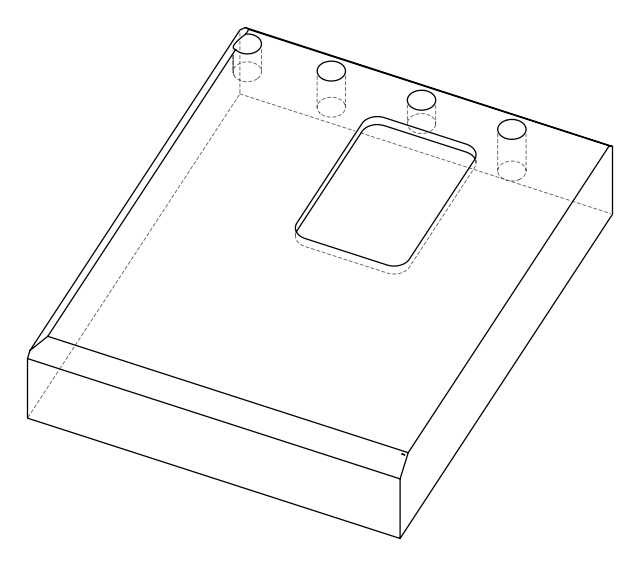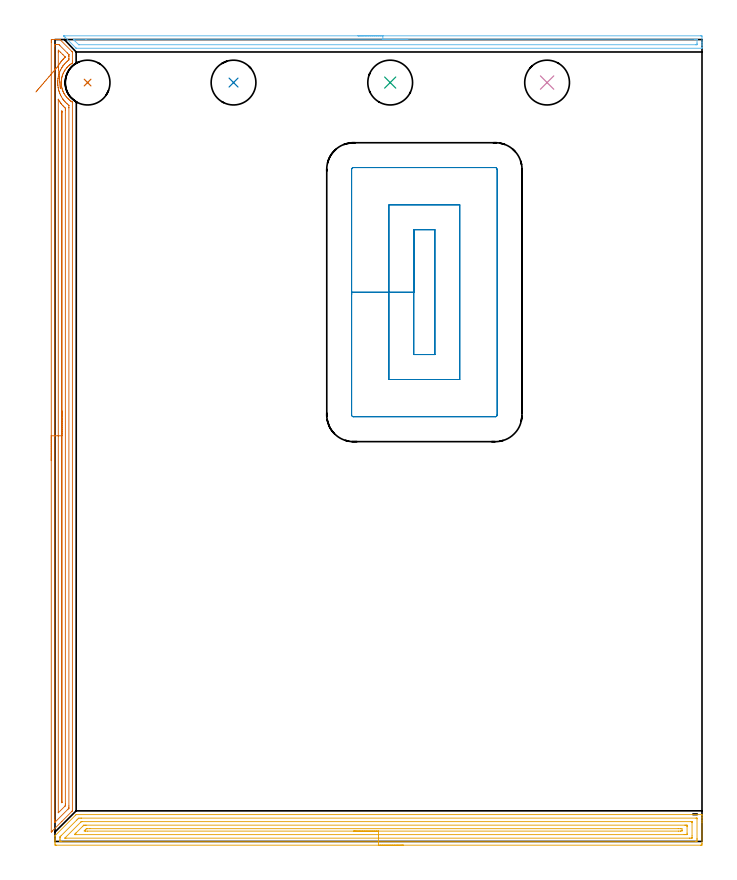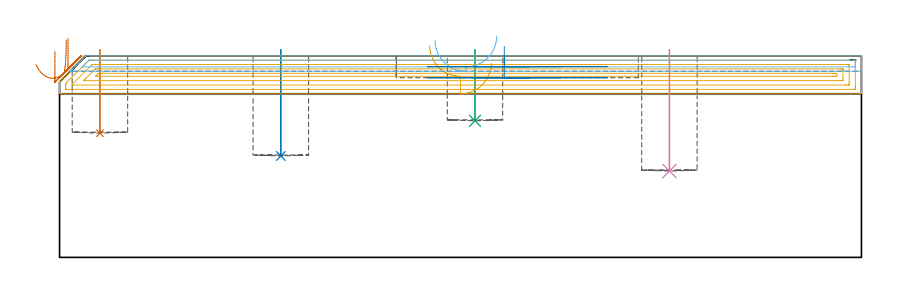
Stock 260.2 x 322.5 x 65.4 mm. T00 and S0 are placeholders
(PLAN: 8 operations, 2 tool changes, 28.2 min)
(1 INDEXABLE_INSERT_DRILL_BLIND_HOLE_FROM_SOLID | STEP1POCKET | NXT0302_007 | 0.11 min | 6325 mm3)
(2 INDEXABLE_INSERT_DRILL_BLIND_HOLE_FROM_SOLID_1 | STEP1POCKET_1 | NXT0302_007 | 0.14 min | 8207 mm3)
(3 INDEXABLE_INSERT_DRILL_BLIND_HOLE_FROM_SOLID_2 | STEP1POCKET_2 | NXT0302_007 | 0.09 min | 5310 mm3)
(4 INDEXABLE_INSERT_DRILL_BLIND_HOLE_FROM_SOLID_3 | STEP1POCKET_3 | NXT0302_007 | 0.16 min | 9451 mm3)
(5 AREA_MILL | FG_CHAMFER_SURFACE | UGT0205_001 | 10.5 min | 19687 mm3)
(6 AREA_MILL_1 | FG_CHAMFER_SURFACE_1 | UGT0205_001 | 4.26 min | 3246 mm3)
(7 AREA_MILL_2 | FG_CHAMFER_SURFACE_2 | UGT0205_001 | 10.08 min | 11149 mm3)
(8 MILL_RECTANGULAR_POCKET | POCKET_RECTANGULAR_STRAIGHT | UGT0201_104 | Follow Part, ap 5, ae 75% | 2.84 min | 66300 mm3)
(TOOL NXT0302_007 | Index. Insert Drill 18mm [880-D1800L25-05] | D18 PA176 FL90 Z2)
(TOOL UGT0205_001 | Chamfer Mill 20 x 3 x 45 deg. | D20 FL50 Z2)
(TOOL UGT0201_104 | End Mill 20 mm | D20 FL22 Z2)
(OP 1 INDEXABLE_INSERT_DRILL_BLIND_HOLE_FROM_SOLID)
G17 G21 G94 G90
T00 M6
G54
G17 G0 G90 X13.1 Y305.2 S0 M3
G43 Z75.4 H1
G94 G81 G98 Z40.3 F250. R67.4
G80
M5
M2
(OP 2 INDEXABLE_INSERT_DRILL_BLIND_HOLE_FROM_SOLID_1)
G17 G21 G94 G90
T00 M6
G54
G17 G0 G90 X71.8 Y305.2 S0 M3
G43 Z75.4 H1
G94 G81 G98 Z32.9 F250. R67.4
G80
M5
M2
(OP 3 INDEXABLE_INSERT_DRILL_BLIND_HOLE_FROM_SOLID_2)
G17 G21 G94 G90
T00 M6
G54
G17 G0 G90 X134.8 Y305.2 S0 M3
G43 Z75.4 H1
G94 G81 G98 Z44.3 F250. R67.4
G80
M5
M2
(OP 4 INDEXABLE_INSERT_DRILL_BLIND_HOLE_FROM_SOLID_3)
G17 G21 G94 G90
T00 M6
G54
G17 G0 G90 X197.9 Y305.2 S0 M3
G43 Z75.4 H1
G94 G81 G98 Z28. F250. R67.4
G80
M5
M2
(OP 5 AREA_MILL)
G17 G21 G94 G90
T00 M6
G54
G17 G0 G90 X140.1 Y-1.5 S1061 M3
G43 Z75.4 H0
Z63.1
G94 G1 X140.062 Z62.228 F250.
X139.948 Z61.364
X139.759 Z60.512
X139.497 Z59.68
X139.163 Z58.874
X138.76 Z58.1
X138.292 Z57.364
X137.76 Z56.672
X137.171 Z56.029
X136.528 Z55.44
X135.836 Z54.908
X135.1 Z54.44
X134.326 Z54.037
X133.52 Z53.703
X132.688 Z53.441
X131.837 Z53.252
X130.972 Z53.138
X130.1 Z53.1
X0.613 Y-1.499 Z53.101
X0.183 Y-1.494 Z53.102
X0.01 Y-1.491 Z53.105
X0. Y-1.07 Z53.524
Y-0.519 Z54.078
Y-0.191 Z54.406
Y0.361 Z54.957
Y0.689 Z55.285
Y1.337 Z55.937
Y2.121 Z56.72
X0.002 Y2.287 Z56.879
X0.007 Y2.31 Z56.902
X0.149 Y2.449 Z57.048
X8.253 Y10.555 Z65.153
X8.499 Y10.79 Z65.386
X8.567 Y10.795 Z65.393
X8.606 Y10.797 Z65.396
X260.116 Y10.798 Z65.398
X260.19 Y10.787 Z65.386
X260.2 Y10.542 Z65.141
Y9.488 Z64.083
Y8.28 Z62.877
Y7.728 Z62.323
Y-0.795 Z53.803
X260.196 Y-1.07 Z53.527
X260.19 Y-1.492 Z53.106
X260.018 Y-1.495 Z53.103
X259.587 Y-1.5 Z53.1
X130.1
Y-0.086 Z54.514
X2.399 Y-0.085 Z54.515
X2.292
X2.035 Y-0.08 Z54.52
X2.011 Y-0.079 Z54.521
X2.007 Y-0.06 Z54.54
X2.002 Y-0.029 Z54.571
X2.001 Y0.002 Z54.602
X2. Y0.203 Z54.803
Y0.689 Z55.289
X2.001 Y1.082 Z55.682
X2.006 Y1.569 Z56.169
X2.01 Y1.766 Z56.366
X2.018 Y1.856 Z56.456
X2.061 Y1.902 Z56.502
X2.399 Y2.249 Z56.849
X8.758 Y8.608 Z63.208
X9.152 Y8.994 Z63.594
X9.543 Y9.375 Z63.975
X9.656 Y9.377 Z63.977
X10.436 Y9.382 Z63.982
X10.544
X257.801 Y9.383 Z63.983
X257.908
X258.165 Y9.378 Z63.978
X258.189 Y9.376 Z63.976
X258.193 Y9.358 Z63.958
X258.198 Y9.327 Z63.927
X258.199 Y9.296 Z63.896
X258.2 Y9.095 Z63.695
Y1.176 Z55.776
X258.198 Y0.689 Z55.289
X258.195 Y0.3 Z54.9
X258.184 Y-0.079 Z54.521
X257.801 Y-0.084 Z54.516
X257.694 Y-0.085 Z54.515
X130.1 Y-0.086 Z54.514
Y1.328 Z55.928
X4.43 Y1.329 Z55.929
X4.185 Y1.33 Z55.93
X4.104 Y1.332 Z55.932
X4.041 Y1.335 Z55.935
X4.01 Y1.34 Z55.94
Y1.385 Z55.985
X4.185 Y1.586 Z56.186
X10.436 Y7.837 Z62.437
X10.528 Y7.921 Z62.521
X10.565 Y7.955 Z62.555
X10.6 Y7.961 Z62.561
X10.762 Y7.964 Z62.564
X11.087 Y7.967 Z62.567
X255.771 Y7.969 Z62.569
X256.015 Y7.968 Z62.568
X256.096 Y7.966 Z62.566
X256.159 Y7.962 Z62.562
X256.19 Y7.957 Z62.557
X256.192 Y7.911 Z62.511
X256.197 Y7.728 Z62.328
X256.2 Y7.546 Z62.146
Y2.267 Z56.867
X256.197 Y1.569 Z56.169
X256.195 Y1.392 Z55.992
X256.188 Y1.335 Z55.935
X256.136 Y1.333 Z55.933
X256.015 Y1.331 Z55.931
X255.366 Y1.329 Z55.929
X255.122 Y1.328 Z55.928
X130.1
Y2.743 Z57.343
X8.352
X8.065 Y2.745 Z57.345
X7.914 Y2.747 Z57.347
X7.826 Y2.749 Z57.349
X7.857 Y2.796 Z57.396
X7.939 Y2.884 Z57.484
X8.071 Y3.02 Z57.62
X8.378 Y3.329 Z57.929
X8.513 Y3.465 Z58.065
X11.017 Y5.969 Z60.569
X11.329 Y6.281 Z60.881
X11.523 Y6.471 Z61.071
X11.58 Y6.523 Z61.123
X11.602 Y6.542 Z61.142
X11.635 Y6.548 Z61.148
X12.222 Y6.552 Z61.152
X12.522 Y6.553 Z61.153
X253.336 Y6.555 Z61.155
X253.635 Y6.554 Z61.154
X254.069 Y6.55 Z61.15
X254.162 Y6.548 Z61.148
X254.19 Y6.541 Z61.141
X254.193 Y6.496 Z61.096
X254.196 Y6.396 Z60.996
X254.2 Y5.997 Z60.597
Y5.969 Z60.569
Y3.329 Z57.929
X254.196 Y2.903 Z57.503
X254.193 Y2.797 Z57.397
X254.19 Y2.75 Z57.35
X254.129 Y2.748 Z57.348
X253.928 Y2.745 Z57.345
X253.336 Y2.743 Z57.343
X253.038
X130.1
Y4.157 Z58.757
X13.115
X12.272 Y4.16 Z58.76
X12.222 Y4.163 Z58.763
X11.719 Y4.209 Z58.809
X11.966 Y4.462 Z59.062
X12.222 Y4.723 Z59.323
X12.409 Y4.905 Z59.505
X12.599 Y5.089 Z59.689
X13.069 Y5.134 Z59.734
X13.115 Y5.136 Z59.736
X13.957 Y5.14 Z59.74
X14.008
X250.657 Y5.141 Z59.741
X251.499 Y5.138 Z59.738
X251.55 Y5.136 Z59.736
X252.19 Y5.089 Z59.689
X252.195 Y4.453 Z59.053
X252.19 Y4.209 Z58.809
X251.598 Y4.161 Z58.761
X251.55 Y4.16 Z58.76
X250.709 Y4.157 Z58.757
X130.1
X129.228 Z58.795
X128.364 Z58.909
X127.512 Z59.098
X126.68 Z59.36
X125.874 Z59.694
X125.1 Z60.097
X124.364 Z60.565
X123.672 Z61.096
X123.029 Z61.686
X122.44 Z62.329
X121.909 Z63.021
X121.44 Z63.757
X121.037 Z64.531
X120.703 Z65.337
X120.441 Z66.169
X120.252 Z67.02
X120.138 Z67.885
X120.1 Z68.757
G0 Z75.4
M5
M2
(OP 6 AREA_MILL_1)
G17 G21 G94 G90
T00 M6
G54
G17 G0 G90 X121.85 Y324. S1061 M3
G43 Z75.4 H0
Z70.4
G94 G1 X121.888 Z69.528 F250.
X122.002 Z68.663
X122.191 Z67.812
X122.453 Z66.98
X122.787 Z66.174
X123.19 Z65.4
X123.659 Z64.664
X124.19 Z63.972
X124.779 Z63.329
X125.422 Z62.74
X126.114 Z62.208
X126.85 Z61.74
X127.624 Z61.337
X128.43 Z61.003
X129.262 Z60.741
X130.114 Z60.552
X130.978 Z60.438
X131.85 Z60.4
X259.583 Y323.999 Z60.401
X259.908 Y323.997
X260.19 Y323.993 Z60.403
X260.2 Y323.68 Z60.716
Y321.936 Z62.458
Y321.396 Z63.001
Y321.064 Z63.332
Y320.524 Z63.872
Y320.192 Z64.203
Y319.243 Z65.156
X260.196 Y319.119 Z65.273
X260.19 Y319.002 Z65.388
X260.03 Y319. Z65.4
X8.583
X8.506 Y319.004 Z65.39
X8.466 Y319.036 Z65.36
X8.291 Y319.209 Z65.19
X4.254 Y323.244 Z61.152
X4.117 Y323.382 Z61.015
X3.961 Y323.538 Z60.859
X3.818 Y323.68 Z60.715
X3.67 Y323.829 Z60.569
X3.517 Y323.978 Z60.411
X3.51 Y323.993 Z60.396
X3.509 Y323.994 Z60.394
X3.566 Y323.997 Z60.397
X3.635 Y324. Z60.4
X131.85
Y322.586 Z61.814
X257.131
X257.797 Y322.584 Z61.816
X258.028 Y322.583 Z61.817
X258.147 Y322.579 Z61.821
X258.191 Y322.571 Z61.829
X258.193 Y322.546 Z61.854
X258.198 Y322.417 Z61.983
X258.2 Y321.064 Z63.336
X258.199 Y320.671 Z63.729
X258.195 Y320.54 Z63.86
X258.19 Y320.436 Z63.964
X258.184 Y320.42 Z63.98
X258.17 Y320.418 Z63.982
X258.13 Y320.417 Z63.983
X257.797 Y320.415 Z63.985
X257.569 Y320.414 Z63.986
X9.809 Y320.415 Z63.985
X9.642 Y320.416 Z63.984
X9.56 Y320.419 Z63.981
X9.544 Y320.421 Z63.979
X9.522 Y320.437 Z63.963
X9.476 Y320.476 Z63.924
X8.014 Y321.936 Z62.464
X7.69 Y322.262 Z62.138
X7.41 Y322.549 Z61.851
X7.385 Y322.576 Z61.824
X7.408 Y322.579 Z61.821
X7.501 Y322.582 Z61.818
X7.69 Y322.585 Z61.815
X12.435 Y322.586 Z61.814
X131.85
X132.722 Z61.852
X133.587 Z61.966
X134.438 Z62.155
X135.27 Z62.417
X136.076 Z62.751
X136.85 Z63.154
X137.586 Z63.623
X138.278 Z64.154
X138.921 Z64.743
X139.51 Z65.386
X140.042 Z66.078
X140.51 Z66.814
X140.913 Z67.588
X141.247 Z68.394
X141.509 Z69.226
X141.698 Z70.078
X141.812 Z70.943
X141.85 Z71.814
G0 Z75.4
M5
M2
(OP 7 AREA_MILL_2)
G17 G21 G94 G90
T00 M6
G54
G17 G0 G90 X-1.5 Y153.15 S1061 M3
G43 Z75.4 H0
Z66.9
G94 G1 Y153.188 Z66.028 F250.
Y153.302 Z65.164
Y153.491 Z64.312
Y153.753 Z63.48
Y154.087 Z62.674
Y154.49 Z61.9
Y154.959 Z61.164
Y155.49 Z60.472
Y156.079 Z59.829
Y156.722 Z59.24
Y157.414 Z58.709
Y158.15 Z58.24
Y158.924 Z57.837
Y159.73 Z57.503
Y160.562 Z57.241
Y161.414 Z57.052
Y162.278 Z56.938
Y163.15 Z56.9
Y321.308
X-1.499 Y321.87 Z56.901
X-1.497 Y322.199
X-1.492 Y322.49 Z56.903
X-1.176 Y322.5 Z57.219
X0.213 Z58.609
X0.569 Z58.964
X1.282 Z59.682
X1.917 Z60.317
X1.959 Y322.499 Z60.357
X1.999 Y322.49 Z60.396
X2.047 Y322.454 Z60.445
X6.734 Y317.766 Z65.133
X6.954 Y317.544 Z65.35
X6.996 Y317.494 Z65.389
X7. Y317.399 Z65.4
Y313.822
X6.995 Y313.049 Z65.391
X6.803 Y312.928 Z65.201
X6.676 Y312.847 Z65.072
X6.665 Y312.841 Z65.062
X6.553 Y312.761 Z64.952
X6.372 Y312.63 Z64.771
X6.24 Y312.534 Z64.635
X6.092 Y312.429 Z64.492
X6.032 Y312.385 Z64.431
X5.967 Y312.332 Z64.366
X5.803 Y312.196 Z64.199
X5.499 Y311.947 Z63.898
X5.141 Y311.6 Z63.54
X4.931 Y311.369 Z63.327
X4.86 Y311.293 Z63.259
X4.72 Y311.14 Z63.119
X4.642 Y311.053 Z63.039
X4.25 Y310.555 Z62.65
X4.059 Y310.277 Z62.458
X3.978 Y310.16 Z62.377
X3.71 Y309.716 Z62.109
X3.463 Y309.266 Z61.861
X3.422 Y309.182 Z61.821
X3.36 Y309.053 Z61.758
X3.213 Y308.714 Z61.612
X3.079 Y308.372 Z61.475
X3.023 Y308.207 Z61.419
X2.958 Y308.01 Z61.351
X2.929 Y307.927 Z61.324
X2.895 Y307.817 Z61.295
X2.798 Y307.479 Z61.197
X2.714 Y307.117 Z61.114
X2.695 Y307.033 Z61.094
X2.631 Y306.669 Z61.025
X2.615 Y306.585 Z61.011
X2.556 Y306.139 Z60.954
X2.528 Y305.775 Z60.924
X2.52 Y305.691 Z60.918
X2.516 Y305.579 Z60.914
X2.511 Y305.431 Z60.906
X2.503 Y305.244 Z60.901
X2.507 Y305.088 Z60.905
X2.516 Y304.88 Z60.906
X2.517 Y304.797 Z60.909
X2.541 Y304.43 Z60.938
X2.546 Y304.35 Z60.944
X2.591 Y303.986 Z60.987
X2.599 Y303.904 Z60.998
X2.604 Y303.876 Z61.003
X2.676 Y303.456 Z61.076
X2.775 Y303.01 Z61.174
X2.877 Y302.645 Z61.275
X2.9 Y302.562 Z61.298
X3.019 Y302.198 Z61.418
X3.046 Y302.117 Z61.445
X3.182 Y301.765 Z61.582
X3.195 Y301.73 Z61.595
X3.361 Y301.347 Z61.757
X3.382 Y301.304 Z61.778
X3.42 Y301.223 Z61.817
X3.574 Y300.931 Z61.974
X3.659 Y300.772 Z62.058
X3.871 Y300.409 Z62.27
X3.918 Y300.329 Z62.317
X4.08 Y300.082 Z62.479
X4.25 Y299.841 Z62.65
X4.564 Y299.436 Z62.964
X4.847 Y299.11 Z63.246
X5.141 Y298.795 Z63.54
X5.208 Y298.73 Z63.608
X5.401 Y298.542 Z63.801
X5.712 Y298.269 Z64.112
X6.031 Y298.011 Z64.431
X6.24 Y297.86 Z64.635
X6.42 Y297.727 Z64.819
X6.479 Y297.683 Z64.878
X6.528 Y297.648 Z64.926
X6.676 Y297.553 Z65.07
X6.726 Y297.52 Z65.121
X6.909 Y297.405 Z65.306
X6.974 Y297.365 Z65.369
X6.983 Y297.358 Z65.377
X6.995 Y297.342 Z65.39
X7. Y297.28 Z65.4
X6.999 Y12.476 Z65.399
Y12.382 Z65.395
X6.993 Y12.302 Z65.386
X6.937 Y12.235 Z65.332
X6.676 Y11.975 Z65.074
X2.75 Y8.05 Z61.15
X-1.042 Y4.257 Z57.356
X-1.176 Y4.122 Z57.22
X-1.316 Y3.983 Z57.082
X-1.465 Y3.834 Z56.932
X-1.496 Y3.815 Z56.902
X-1.499 Y3.817 Z56.899
X-1.5 Y3.983 Z56.9
Y163.15
X-0.086 Z58.314
X-0.085 Y319.858 Z58.315
X-0.084 Y320.082 Z58.316
X-0.079 Y320.417 Z58.321
X-0.077 Y320.49 Z58.323
X0.025 Y320.494 Z58.425
X0.162 Y320.499 Z58.562
X0.569 Z58.969
X1.036 Y320.497 Z59.436
X1.441 Y320.49 Z59.841
X1.568 Y320.47 Z59.968
X1.699 Y320.343 Z60.099
X1.967 Y320.082 Z60.367
X4.931 Y317.118 Z63.331
X5.539 Y316.505 Z63.939
X5.579 Y316.458 Z63.979
X5.581 Y316.42 Z63.981
X5.584 Y316.337 Z63.984
X5.585 Y316.169 Z63.985
X5.586 Y315.834 Z63.986
Y315.611
X5.585 Y314.941 Z63.985
X5.583 Y314.717 Z63.983
X5.579 Y314.382 Z63.979
X5.571 Y314.309 Z63.971
X5.52 Y314.266 Z63.92
X5.436 Y314.199 Z63.836
X4.941 Y313.802 Z63.341
X4.931 Y313.793 Z63.331
X4.489 Y313.381 Z62.889
X4.043 Y312.928 Z62.443
X3.643 Y312.46 Z62.043
X3.302 Y312.034 Z61.702
X3.252 Y311.967 Z61.652
X3.186 Y311.873 Z61.586
X2.897 Y311.435 Z61.297
X2.717 Y311.14 Z61.117
X2.567 Y310.88 Z60.967
X2.314 Y310.425 Z60.714
X2.254 Y310.307 Z60.654
X2.224 Y310.246 Z60.624
X2.145 Y310.072 Z60.545
X1.852 Y309.351 Z60.252
X1.744 Y309.042 Z60.144
X1.554 Y308.457 Z59.954
X1.539 Y308.407 Z59.939
X1.528 Y308.368 Z59.928
X1.441 Y308.042 Z59.841
X1.354 Y307.652 Z59.754
X1.337 Y307.563 Z59.737
X1.222 Y306.893 Z59.622
X1.193 Y306.669 Z59.593
X1.135 Y306.089 Z59.535
X1.113 Y305.775 Z59.513
X1.094 Y305.236 Z59.494
X1.103 Y304.88 Z59.503
X1.134 Y304.301 Z59.534
X1.161 Y303.986 Z59.561
X1.257 Y303.281 Z59.657
X1.29 Y303.092 Z59.69
X1.441 Y302.348 Z59.841
X1.488 Y302.174 Z59.888
X1.613 Y301.755 Z60.013
X1.713 Y301.443 Z60.113
X1.76 Y301.304 Z60.16
X1.958 Y300.774 Z60.358
X2.115 Y300.409 Z60.515
X2.314 Y299.989 Z60.714
X2.567 Y299.515 Z60.967
X2.956 Y298.857 Z61.356
X3.116 Y298.621 Z61.516
X3.186 Y298.524 Z61.586
X3.527 Y298.079 Z61.927
X3.818 Y297.727 Z62.218
X4.059 Y297.457 Z62.459
X4.357 Y297.142 Z62.757
X4.678 Y296.833 Z63.078
X4.931 Y296.613 Z63.331
X5.571 Y296.085 Z63.971
X5.579 Y296.033 Z63.979
X5.58 Y295.938 Z63.98
X5.585 Y295.268 Z63.985
X5.586 Y295.044 Z63.986
X5.584 Y14.266 Z63.984
X5.581 Y13.6 Z63.981
X5.578 Y13.372 Z63.978
X5.574 Y13.336 Z63.974
X5.541 Y13.298 Z63.941
X5.48 Y13.233 Z63.88
X5.388 Y13.138 Z63.788
X5.272 Y13.022 Z63.672
X0.257 Y8.007 Z58.657
X0.042 Y7.799 Z58.442
X-0.033 Y7.729 Z58.367
X-0.079 Y7.693 Z58.321
X-0.082 Y7.78 Z58.318
X-0.084 Y8.007 Z58.316
X-0.085 Y8.401 Z58.315
X-0.086 Y8.678 Z58.314
Y163.15
X1.328 Z59.728
X1.329 Y298.19 Z59.729
X1.33 Y298.345 Z59.73
X1.333 Y298.467 Z59.733
X1.335 Y298.478 Z59.735
X1.336 Z59.736
X1.352 Y298.453 Z59.752
X1.441 Y298.298 Z59.841
X1.787 Y297.727 Z60.187
X1.993 Y297.399 Z60.393
X2.314 Y296.939 Z60.714
X2.392 Y296.833 Z60.792
X2.692 Y296.445 Z61.092
X3.129 Y295.938 Z61.529
X3.186 Y295.876 Z61.586
X3.59 Y295.462 Z61.99
X4.059 Y295.011 Z62.459
X4.159 Y294.913 Z62.559
X4.167 Y294.497 Z62.567
X4.17 Y294.266 Z62.57
X4.171 Y294.15 Z62.571
Y294.034
X4.17 Y15.046 Z62.57
X4.167 Y14.656 Z62.567
X4.163 Y14.462 Z62.563
X4.158 Y14.369 Z62.558
X4.067 Y14.266 Z62.467
X4.063 Y14.262 Z62.463
X1.441 Y11.641 Z59.841
X1.413 Y11.613 Z59.813
X1.382 Y11.584 Z59.782
X1.357 Y11.567 Z59.757
X1.334 Y11.56 Z59.734
X1.332 Y11.584 Z59.732
X1.33 Y11.615 Z59.73
X1.329 Y11.699 Z59.729
X1.328 Y163.15 Z59.728
X2.743 Z61.143
Y293.256
X2.744 Y293.695 Z61.144
X2.745 Y293.708 Z61.145
X2.75 Y293.716 Z61.15
X2.754 Y293.709 Z61.154
X2.756 Y293.697 Z61.156
X2.757 Y293.256 Z61.157
X2.756 Y16.041 Z61.156
X2.751 Y15.607 Z61.151
X2.748 Y15.569 Z61.148
X2.744 Y15.601 Z61.144
X2.743 Y15.614 Z61.143
Y163.15
Y164.022 Z61.181
Y164.887 Z61.295
Y165.738 Z61.483
Y166.57 Z61.746
Y167.376 Z62.08
Y168.15 Z62.482
Y168.886 Z62.951
Y169.578 Z63.482
Y170.221 Z64.072
Y170.81 Z64.715
Y171.342 Z65.407
Y171.81 Z66.143
Y172.213 Z66.916
Y172.547 Z67.722
Y172.809 Z68.554
Y172.998 Z69.406
Y173.112 Z70.271
Y173.15 Z71.143
G0 Z75.4
X2.144 Y302.888
Z70.584
G1 X2.147 Y302.848 Z69.712
X2.144 Y302.885 Z68.841
X2.134 Y302.996 Z67.975
X2.117 Y303.183 Z67.123
X2.094 Y303.443 Z66.291
X2.064 Y303.774 Z65.484
X2.028 Y304.173 Z64.71
X1.987 Y304.639 Z63.973
X1.939 Y305.166 Z63.28
X1.887 Y305.752 Z62.635
X1.829 Y306.392 Z62.045
X1.767 Y307.08 Z61.512
X1.702 Y307.812 Z61.042
X1.633 Y308.582 Z60.638
X1.561 Y309.384 Z60.303
X1.486 Y310.212 Z60.039
X1.41 Y311.06 Z59.848
X1.333 Y311.921 Z59.733
X1.33 Y311.953 Z59.73
X1.328 Y312.075 Z59.728
X1.329 Y317.399 Z59.729
Y317.515
X1.33 Y317.631 Z59.73
X1.334 Y317.862 Z59.734
X1.343 Y318.246 Z59.743
X1.441 Y318.151 Z59.841
X2.202 Y317.399 Z60.602
X2.259 Y317.342 Z60.659
X3.096 Y316.505 Z61.496
X3.186 Y316.414 Z61.586
X3.985 Y315.611 Z62.385
X4.059 Y315.53 Z62.459
X4.096 Y315.424 Z62.496
X4.059 Y315.386 Z62.459
X3.722 Y315.061 Z62.122
X3.377 Y314.717 Z61.777
X3.283 Y314.618 Z61.683
X3.186 Y314.512 Z61.586
X2.869 Y314.147 Z61.269
X2.594 Y313.822 Z60.994
X2.469 Y313.663 Z60.869
X2.314 Y313.457 Z60.714
X2.099 Y313.149 Z60.499
X1.95 Y312.928 Z60.35
X1.441 Y312.104 Z59.841
X1.369 Y311.977 Z59.769
X1.339 Y311.929 Z59.739
X1.333 Y311.921 Z59.733
X0.844 Y311.351 Z59.289
X0.331 Y310.754 Z58.913
X-0.2 Y310.134 Z58.606
X-0.748 Y309.496 Z58.372
X-1.306 Y308.845 Z58.212
X-1.871 Y308.186 Z58.127
X-2.439 Y307.524 Z58.119
X-3.005 Y306.864 Z58.186
X-3.566 Y306.21 Z58.329
X-4.116 Y305.569 Z58.547
X-4.651 Y304.945 Z58.837
X-5.168 Y304.342 Z59.198
X-5.663 Y303.765 Z59.627
X-6.131 Y303.219 Z60.12
X-6.57 Y302.708 Z60.674
X-6.976 Y302.235 Z61.285
X-7.345 Y301.804 Z61.948
X-7.675 Y301.419 Z62.657
G0 Z75.4
M5
M2
(OP 8 MILL_RECTANGULAR_POCKET)
G17 G21 G94 G90
T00 M6
G54
G17 G0 G90 X144.3 Y245.467 S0 M3
G43 Z75.465 H0
Z68.465
G94 G1 Y220.9 Z61.883 F250.
Y195.8 F500.
X152.8
Y246.
X144.3
Y220.9
X134.3
Y185.8
X162.8
Y256.
X134.3
Y220.9
X119.3
Y171.5
G3 X120. Y170.8 R0.7
G1 X177.1
G3 X177.8 Y171.5 R0.7
G1 Y270.3
G3 X177.1 Y271. R0.7
G1 X120.
G3 X119.3 Y270.3 R0.7
G1 Y220.9
Y219.9
G0 X144.3 Y245.467 Z64.883
G1 Y220.9 Z58.3 F250.
Y195.8 F500.
X152.8
Y246.
X144.3
Y220.9
X134.3
Y185.8
X162.8
Y256.
X134.3
Y220.9
X119.3
Y171.5
G3 X120. Y170.8 R0.7
G1 X177.1
G3 X177.8 Y171.5 R0.7
G1 Y270.3
G3 X177.1 Y271. R0.7
G1 X120.
G3 X119.3 Y270.3 R0.7
G1 Y220.9
Y219.9
G0 Z75.465
M5
M2
